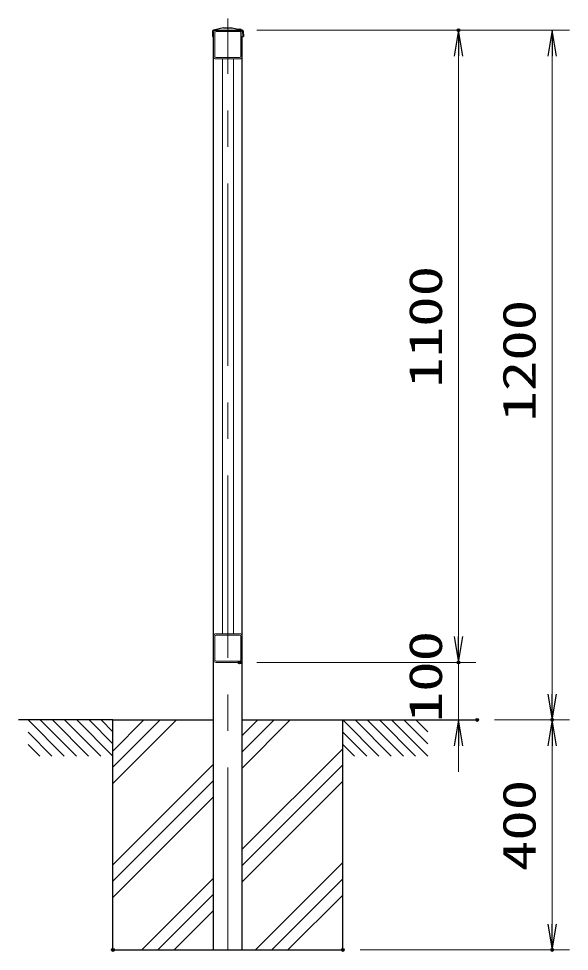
# Model space of a CAD drawing. Units: millimetres, scale not verified. Extents: x -4200 to 4200, y -2970 to 2970.
# Drawn here: x -195 to 764, y -945 to 677 of the extents above; entities that cross this region are included whole.
import ezdxf
from ezdxf.enums import TextEntityAlignment as Align

# ---------------------------------------------------------------- set-up
doc = ezdxf.new("R2010")
doc.units = ezdxf.units.MM
doc.header["$LTSCALE"] = 10
doc.header["$PDMODE"] = 32
doc.header["$PDSIZE"] = 5
doc.linetypes.add('USER2', pattern=[1.125, 0.75, -0.125, 0.125, -0.125])
doc.linetypes.add('USER3', pattern=[50.8, 31.75, -6.35, 6.35, -6.35])
for name, color, linetype, lineweight in [('0-2_D-STR2', 7, 'Continuous', 13), ('0-4_D-STR1', 1, 'Continuous', 25), ('0-5_D-BMK', 2, 'USER2', 13), ('0-6_D-STR-DIM', 7, 'Continuous', 13), ('0-7_0', 7, 'Continuous', 25), ('0-9_D-STR4', 7, 'Continuous', 25), ('0-A_D-BGD', 7, 'Continuous', 25)]:
    doc.layers.add(name, color=color, linetype=linetype, lineweight=lineweight)
doc.layers.add('0-8_Defpoints', color=8, linetype='Continuous')
doc.styles.add('ＭＳ ゴシック', font='')
doc.styles.get('ＭＳ ゴシック').set_extended_font_data('MS Gothic')

# ---------------------------------------------------------------- blocks, each defined once
blk = doc.blocks.new('DARROWS')
at = {"layer": '0-7_0'}
blk.add_line((0, 0), (-9.991, 0), dxfattribs=at)
blk.add_lwpolyline([(-10, -1.667), (0, 0), (-10, 1.667)], dxfattribs=at)

msp = doc.modelspace()

# ---------------------------------------------------------------- linework, layer by layer
at = {"layer": '0-2_D-STR2'}
for p, q in [((144.42, 611.7), (144.42, 652.5)), ((146.72, 611.7), (146.72, 652.5)), ((149.02, 657.1), (189.82, 657.1)), ((149.02, 654.8), (189.82, 654.8)), ((192.12, 611.7), (192.12, 652.5)), ((194.42, 611.7), (194.42, 652.5)), ((149.02, 609.4), (189.82, 609.4)), ((149.02, 607.1), (189.82, 607.1)), ((159.92, -392.9), (159.92, 607.1)), ((178.92, -392.9), (178.92, 607.1)), ((144.42, -438.3), (144.42, -397.5)), ((146.72, -438.3), (146.72, -397.5)), ((149.02, -392.9), (189.82, -392.9)), ((149.02, -395.2), (189.82, -395.2)), ((192.12, -438.3), (192.12, -397.5)), ((194.42, -438.3), (194.42, -397.5)), ((149.02, -440.6), (189.82, -440.6)), ((149.02, -442.9), (189.82, -442.9))]:
    msp.add_line(p, q, dxfattribs=at)
for centre, radius, start, end in [((149.02, 652.5), 4.6, 90, 180), ((149.02, 652.5), 2.3, 90, 180), ((189.82, 652.5), 4.6, 0, 90), ((189.82, 652.5), 2.3, 0, 90), ((149.02, 611.7), 4.6, 180, 270), ((149.02, 611.7), 2.3, 180, 270), ((189.82, 611.7), 4.6, 270, 0), ((189.82, 611.7), 2.3, 270, 0), ((149.02, -397.5), 4.6, 90, 180), ((149.02, -397.5), 2.3, 90, 180), ((189.82, -397.5), 4.6, 0, 90), ((189.82, -397.5), 2.3, 0, 90), ((149.02, -438.3), 4.6, 180, 270), ((149.02, -438.3), 2.3, 180, 270), ((189.82, -438.3), 4.6, 270, 0), ((189.82, -438.3), 2.3, 270, 0)]:
    msp.add_arc(centre, radius, start, end, dxfattribs=at)
at = {"layer": '0-4_D-STR1'}
for p, q in [((142.57, 655.1), (142.42, 646.1)), ((161.92, 661.1), (144.12, 657.01)), ((144.42, 657.1), (194.42, 657.1)), ((161.92, 661.1), (176.92, 661.1)), ((176.92, 661.1), (194.71, 657.01)), ((196.26, 655.1), (196.42, 646.1)), ((142.42, 646.1), (144.42, 646.1)), ((144.42, -942.9), (144.42, 646.1)), ((194.42, -942.9), (194.42, 646.1)), ((194.42, 646.1), (196.42, 646.1)), ((144.42, -942.9), (194.42, -942.9))]:
    msp.add_line(p, q, dxfattribs=at)
for centre, start, end in [((144.57, 655.06), 102.93782, 179), ((194.26, 655.06), 1, 77.06218)]:
    msp.add_arc(centre, 2, start, end, dxfattribs=at)
at = {"layer": '0-5_D-BMK', "linetype": 'USER3'}
msp.add_line((169.42, -942.9), (169.42, 677.1), dxfattribs=at)
at = {"layer": '0-6_D-STR-DIM'}
for p, q in [((219.82, 657.1), (600.73, 657.1)), ((219.82, 657.1), (763.53, 657.1)), ((570.73, -397.9), (570.73, 612.1)), ((733.53, 612.1), (733.53, -497.9)), ((570.73, -397.9), (570.73, -352.9)), ((219.82, -442.9), (600.73, -442.9)), ((219.82, -442.9), (600.73, -442.9)), ((570.73, -542.9), (570.73, -442.9)), ((573.16, -542.9), (540.73, -542.9)), ((633.16, -542.9), (763.53, -542.9)), ((633.16, -542.9), (763.53, -542.9)), ((570.73, -587.9), (570.73, -632.9)), ((733.53, -587.9), (733.53, -897.9)), ((399.42, -942.9), (763.53, -942.9))]:
    msp.add_line(p, q, dxfattribs=at)
at = {"layer": '0-8_Defpoints'}
for p in [(189.82, 657.1), (570.73, 657.1), (189.82, -442.9), (570.73, -442.9), (603.16, -542.9), (733.53, -542.9), (-30.58, -942.9), (369.42, -942.9), (369.42, -942.9), (733.53, -942.9)]:
    msp.add_point(p, dxfattribs=at)
at = {"layer": '0-9_D-STR4'}
for p, q in [((-30.58, -542.9), (144.42, -542.9)), ((-30.58, -942.9), (-30.58, -542.9)), ((-30.58, -625.21), (51.72, -542.9)), ((-30.58, -653.49), (80, -542.9)), ((-30.58, -596.92), (23.44, -542.9)), ((194.42, -542.9), (369.42, -542.9)), ((194.42, -598.2), (249.71, -542.9)), ((194.42, -626.48), (277.99, -542.9)), ((194.42, -569.91), (220.42, -543.91)), ((194.42, -767.9), (369.42, -592.9)), ((-30.58, -794.91), (144.42, -619.91)), ((194.42, -796.19), (369.42, -621.19)), ((-30.58, -823.2), (144.42, -648.2)), ((194.42, -824.47), (369.42, -649.47)), ((-30.58, -851.48), (144.42, -676.48)), ((217.41, -942.9), (369.42, -790.89)), ((19.42, -942.9), (144.42, -817.9)), ((245.69, -942.9), (369.42, -819.18)), ((47.7, -942.9), (144.42, -846.19)), ((273.97, -942.9), (369.42, -847.46)), ((75.98, -942.9), (144.42, -874.47))]:
    msp.add_line(p, q, dxfattribs=at)
msp.add_lwpolyline([(-30.58, -942.9), (369.42, -942.9), (369.42, -542.9)], dxfattribs=at)
at = {"layer": '0-A_D-BGD'}
for p, q in [((-30.58, -542.9), (-194.65, -542.9)), ((-178.31, -542.9), (-115.44, -605.77)), ((-157.1, -542.9), (-94.22, -605.77)), ((-135.88, -542.9), (-73.01, -605.77)), ((-114.67, -542.9), (-51.8, -605.77)), ((-93.46, -542.9), (-30.58, -605.77)), ((-72.24, -542.9), (-30.58, -584.56)), ((-51.03, -542.9), (-30.58, -563.35)), ((369.42, -542.9), (603.16, -542.9)), ((369.42, -542.9), (432.29, -605.77)), ((390.63, -542.9), (453.5, -605.77)), ((411.84, -542.9), (474.71, -605.77)), ((433.06, -542.9), (495.93, -605.77)), ((454.27, -542.9), (517.14, -605.77)), ((475.48, -542.9), (517.14, -584.56)), ((496.7, -542.9), (517.14, -563.35)), ((-178.31, -564.12), (-136.65, -605.77)), ((369.42, -564.12), (411.07, -605.77)), ((-178.31, -585.33), (-157.86, -605.77)), ((369.42, -585.33), (389.86, -605.77))]:
    msp.add_line(p, q, dxfattribs=at)

# ---------------------------------------------------------------- block references
at = {"layer": '0-6_D-STR-DIM', "xscale": 4.5, "yscale": 4.5}
for p, rotation in [((570.73, 657.1), 90), ((733.53, 657.1), 90), ((570.73, -442.9), 270), ((570.73, -442.9), 270), ((733.53, -542.9), 270), ((570.73, -542.9), 90), ((733.53, -542.9), 90), ((733.53, -942.9), 270)]:
    msp.add_blockref('DARROWS', p, dxfattribs=dict(at, rotation=rotation))

# ---------------------------------------------------------------- texts
at = {"layer": '0-6_D-STR-DIM', "style": 'ＭＳ ゴシック', "width": 1.35}
for s, p in [('1100', (559.34, 35.1)), ('1200', (722.14, -23.9)), ('100', (559.34, -546.9)), ('400', (722.14, -805.9))]:
    msp.add_text(s, height=57.7, rotation=90, dxfattribs=at).set_placement(p, align=Align.BOTTOM_LEFT)

doc.saveas('drawing.dxf')
